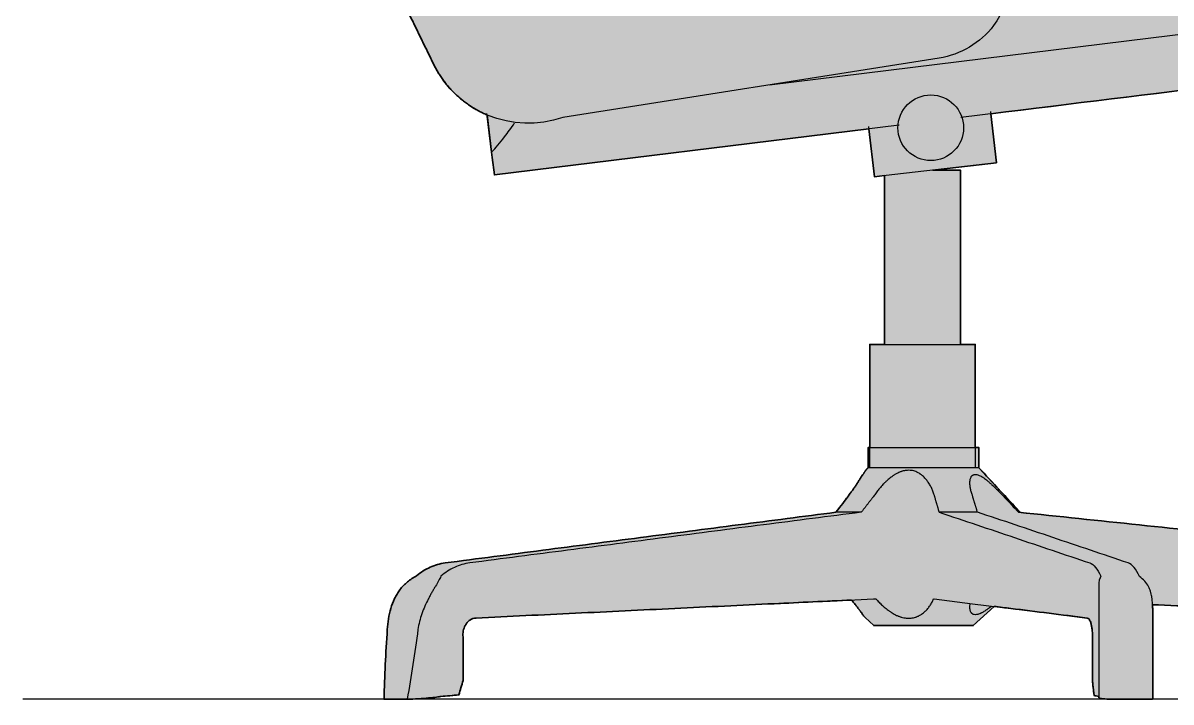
# Model space of a CAD drawing. Header units: millimetres. Extents: x 0 to 2114, y -1 to 2143.
# Drawn here: x 1172 to 1766, y 1302 to 1653 of the extents above; entities that cross this region are included whole.
import ezdxf

# ---------------------------------------------------------------- set-up
doc = ezdxf.new("R2010")
doc.units = ezdxf.units.MM
doc.layers.add('Blocks', color=7, linetype='Continuous')
doc.layers.add('Blocks$Fill', color=7, linetype='Continuous', true_color=0xffffff)
for name, color, linetype, lineweight, true_color in [('Blocks$Inner', 7, 'Continuous', 25, 0x007f00), ('Blocks$Outline', 7, 'Continuous', 35, 0xff3f3f), ('Groud', 7, 'Continuous', 25, 0x243775)]:
    doc.layers.add(name, color=color, linetype=linetype, lineweight=lineweight, true_color=true_color)

# ---------------------------------------------------------------- blocks, each defined once
blk = doc.blocks.new('Eames Executive Office Chair Side')
at = {"layer": 'Blocks$Fill'}
h = blk.add_hatch(color=256, dxfattribs=at)
h.paths.add_polyline_path([(420.48, 96.72), (217.8, 70.44), (217.31, 70.36), (216.81, 70.27), (216.32, 70.17), (215.83, 70.07), (215.35, 69.95), (214.86, 69.82), (214.38, 69.69), (213.9, 69.55), (213.43, 69.4), (212.95, 69.24), (212.48, 69.07), (212.01, 68.89), (211.55, 68.7), (211.09, 68.51), (210.63, 68.3), (210.17, 68.09), (209.71, 67.87), (209.26, 67.64), (208.81, 67.4), (208.37, 67.15), (207.92, 66.89), (207.04, 66.35), (206.17, 65.78), (205.31, 65.16), (204.46, 64.52), (203.62, 63.84), (202.99, 63.49), (202.37, 63.14), (201.75, 62.77), (201.15, 62.38), (200.56, 61.99), (199.98, 61.57), (199.41, 61.15), (198.86, 60.7), (198.32, 60.25), (197.8, 59.77), (197.3, 59.28), (196.81, 58.79), (196.33, 58.27), (195.87, 57.75), (195.43, 57.22), (195.01, 56.68), (194.6, 56.13), (194.21, 55.57), (193.83, 55), (193.47, 54.43), (193.12, 53.84), (192.79, 53.25), (192.48, 52.65), (192.18, 52.05), (191.89, 51.44), (191.62, 50.82), (191.36, 50.2), (191.11, 49.57), (190.88, 48.94), (190.66, 48.3), (190.45, 47.65), (190.25, 47), (190.07, 46.35), (189.89, 45.69), (189.57, 44.35), (189.3, 43), (189.06, 41.64), (188.86, 40.26), (188.69, 38.87), (188.55, 37.47), (188.44, 36.05), (187.41, 18), (186.77, 0), (198.73, 0), (204.49, 0.32), (209.82, 0.71), (213.9, 1.11), (214.64, 1.2), (215.26, 1.29), (215.53, 1.34), (215.75, 1.38), (215.95, 1.42), (216.03, 1.44), (216.11, 1.46), (220.77, 1.87), (225.44, 2.27), (226.54, 6), (227.64, 9.73), (227.64, 32.25), (227.62, 32.45), (227.6, 32.64), (227.59, 32.84), (227.59, 33.03), (227.58, 33.23), (227.58, 33.42), (227.59, 33.61), (227.59, 33.8), (227.6, 34), (227.62, 34.19), (227.63, 34.38), (227.65, 34.57), (227.68, 34.76), (227.7, 34.95), (227.73, 35.14), (227.77, 35.32), (227.8, 35.51), (227.85, 35.7), (227.89, 35.88), (227.94, 36.07), (227.99, 36.25), (228.04, 36.43), (228.1, 36.61), (228.16, 36.79), (228.22, 36.97), (228.29, 37.14), (228.36, 37.31), (228.43, 37.48), (228.51, 37.65), (228.59, 37.82), (228.67, 37.99), (228.75, 38.15), (228.87, 38.36), (228.99, 38.57), (229.12, 38.77), (229.25, 38.97), (229.39, 39.17), (229.53, 39.35), (229.68, 39.54), (229.83, 39.72), (229.99, 39.89), (230.14, 40.06), (230.31, 40.22), (230.47, 40.37), (230.64, 40.52), (230.82, 40.66), (230.99, 40.8), (231.17, 40.93), (231.36, 41.05), (231.54, 41.17), (231.73, 41.27), (231.92, 41.38), (232.11, 41.47), (232.31, 41.56), (232.5, 41.64), (232.6, 41.68), (232.7, 41.71), (232.8, 41.75), (232.9, 41.78), (233, 41.81), (233.1, 41.84), (233.21, 41.86), (233.31, 41.89), (233.41, 41.91), (233.51, 41.93), (233.62, 41.95), (233.72, 41.97), (233.82, 41.99), (233.93, 42), (234.03, 42.01), (234.14, 42.02), (234.24, 42.03), (428.57, 51.34), (431.3, 47.95), (433.41, 45.13), (434.63, 43.44), (435.5, 42.32), (435.56, 42.24), (440.03, 38.1), (440.35, 38.1), (491.52, 38.1), (502.28, 48.06), (550.5, 42.04), (550.53, 42.03), (550.56, 42.03), (550.59, 42.02), (550.62, 42.01), (550.65, 42), (550.68, 41.99), (550.71, 41.98), (550.74, 41.97), (550.77, 41.96), (550.8, 41.94), (550.83, 41.93), (550.86, 41.91), (550.89, 41.9), (550.92, 41.88), (550.95, 41.86), (550.98, 41.84), (551.01, 41.82), (551.04, 41.8), (551.07, 41.77), (551.1, 41.75), (551.12, 41.72), (551.15, 41.7), (551.18, 41.67), (551.21, 41.64), (551.24, 41.61), (551.27, 41.58), (551.3, 41.55), (551.32, 41.52), (551.38, 41.45), (551.44, 41.38), (551.49, 41.3), (551.55, 41.22), (551.6, 41.14), (551.65, 41.05), (551.71, 40.96), (551.76, 40.86), (551.81, 40.76), (551.86, 40.66), (551.91, 40.56), (551.96, 40.45), (552.06, 40.22), (552.15, 39.97), (552.24, 39.72), (552.36, 39.35), (552.46, 38.97), (552.56, 38.57), (552.66, 38.15), (552.74, 37.71), (552.82, 37.26), (552.89, 36.79), (552.95, 36.31), (553, 35.82), (553.04, 35.33), (553.07, 34.83), (553.09, 34.32), (553.1, 33.81), (553.11, 33.29), (553.1, 32.77), (553.09, 32.25), (553.09, 9.73), (553.51, 6), (553.97, 1.98), (555.11, 1.73), (556.38, 1.44), (556.38, 0.84), (556.38, 0.83), (556.38, 0.83), (556.38, 0.83), (556.38, 0.83), (556.38, 0.83), (556.38, 0.83), (556.38, 0.83), (556.38, 0.82), (556.38, 0.82), (556.38, 0.82), (556.38, 0.82), (556.38, 0.82), (556.38, 0.82), (556.38, 0.81), (556.38, 0.81), (556.38, 0.81), (556.38, 0.81), (556.38, 0.81), (556.39, 0.81), (556.39, 0.8), (556.39, 0.8), (556.39, 0.8), (556.39, 0.8), (556.39, 0.8), (556.39, 0.8), (556.39, 0.79), (556.39, 0.79), (556.4, 0.79), (556.4, 0.78), (556.4, 0.78), (556.4, 0.78), (556.41, 0.78), (556.41, 0.77), (556.41, 0.77), (556.42, 0.77), (556.42, 0.76), (556.43, 0.76), (556.43, 0.76), (556.43, 0.75), (556.44, 0.75), (556.45, 0.74), (556.46, 0.73), (556.47, 0.73), (556.48, 0.72), (556.5, 0.71), (556.51, 0.71), (556.52, 0.7), (556.54, 0.69), (556.57, 0.68), (556.6, 0.67), (556.63, 0.65), (556.67, 0.64), (556.71, 0.63), (556.8, 0.6), (556.9, 0.57), (557.01, 0.55), (557.25, 0.49), (557.53, 0.44), (557.85, 0.39), (558.61, 0.29), (559.5, 0.19), (561.64, 0), (566.76, 0), (583.89, 0), (583.98, 0.02), (584.02, 0.03), (584.06, 0.04), (584.1, 0.06), (584.13, 0.07), (584.17, 0.08), (584.19, 0.09), (584.21, 0.1), (584.22, 0.1), (584.23, 0.11), (584.24, 0.11), (584.25, 0.12), (584.27, 0.13), (584.27, 0.13), (584.28, 0.14), (584.29, 0.14), (584.29, 0.14), (584.3, 0.15), (584.3, 0.15), (584.3, 0.15), (584.31, 0.15), (584.31, 0.16), (584.31, 0.16), (584.32, 0.16), (584.32, 0.17), (584.32, 0.17), (584.32, 0.17), (584.33, 0.18), (584.33, 0.18), (584.33, 0.18), (584.33, 0.18), (584.33, 0.18), (584.33, 0.18), (584.33, 0.18), (584.33, 0.19), (584.34, 0.19), (584.34, 0.19), (584.34, 0.19), (584.34, 0.2), (584.34, 0.2), (584.34, 0.2), (584.34, 0.2), (584.34, 0.2), (584.34, 0.21), (584.34, 0.21), (584.34, 0.21), (584.34, 0.21), (584.34, 0.21), (584.34, 0.21), (584.34, 0.21), (584.34, 0.21), (584.34, 0.21), (584.34, 0.22), (584.34, 0.22), (584.34, 0.22), (584.34, 0.22), (584.34, 0.49), (584.34, 44.71), (584.3, 47), (584.24, 48.9), (760.86, 42.04), (761.05, 42.03), (761.25, 42.01), (761.44, 41.99), (761.63, 41.97), (761.83, 41.94), (762.02, 41.91), (762.21, 41.88), (762.4, 41.84), (762.58, 41.8), (762.77, 41.75), (762.95, 41.7), (763.14, 41.64), (763.32, 41.58), (763.5, 41.52), (763.68, 41.45), (763.86, 41.38), (764.03, 41.3), (764.21, 41.22), (764.38, 41.14), (764.56, 41.05), (764.73, 40.96), (764.89, 40.86), (765.06, 40.76), (765.22, 40.66), (765.39, 40.56), (765.54, 40.45), (765.7, 40.33), (765.86, 40.22), (766.01, 40.1), (766.16, 39.97), (766.3, 39.85), (766.45, 39.72), (766.63, 39.54), (766.81, 39.35), (766.99, 39.17), (767.16, 38.97), (767.32, 38.77), (767.48, 38.57), (767.63, 38.36), (767.78, 38.15), (767.92, 37.93), (768.05, 37.71), (768.18, 37.48), (768.29, 37.26), (768.41, 37.02), (768.51, 36.79), (768.61, 36.55), (768.7, 36.31), (768.79, 36.07), (768.86, 35.82), (768.93, 35.58), (769, 35.33), (769.05, 35.08), (769.1, 34.83), (769.14, 34.57), (769.17, 34.32), (769.2, 34.06), (769.21, 33.81), (769.22, 33.55), (769.22, 33.29), (769.22, 33.03), (769.21, 32.77), (769.19, 32.51), (769.16, 32.25), (769, 32.25), (769, 9.73), (771.71, 2.27), (771.87, 2.27), (782.59, 1.52), (793.31, 0.77), (795.77, 0.6), (804.25, 0), (799.87, 36.05), (799.76, 36.85), (799.64, 37.65), (799.51, 38.44), (799.35, 39.22), (799.19, 40.01), (799, 40.78), (798.8, 41.56), (798.59, 42.33), (798.36, 43.09), (798.11, 43.85), (797.85, 44.61), (797.58, 45.36), (797.29, 46.11), (796.99, 46.84), (796.67, 47.57), (796.34, 48.28), (795.99, 48.99), (795.64, 49.68), (795.27, 50.36), (794.89, 51.03), (794.11, 52.35), (793.31, 53.63), (792.68, 54.51), (792.04, 55.36), (791.37, 56.2), (790.69, 57.02), (789.99, 57.81), (789.27, 58.59), (788.52, 59.34), (787.76, 60.08), (786.97, 60.79), (786.17, 61.49), (785.34, 62.16), (784.5, 62.81), (783.64, 63.44), (782.76, 64.05), (781.87, 64.63), (780.96, 65.19), (780.03, 65.72), (779.09, 66.23), (778.14, 66.71), (777.18, 67.17), (776.2, 67.6), (775.22, 68), (774.22, 68.37), (773.22, 68.72), (772.21, 69.04), (771.19, 69.33), (770.17, 69.6), (769.14, 69.84), (768.1, 70.05), (767.05, 70.23), (765.99, 70.38), (514.95, 96.72), (515.29, 96.72), (515.74, 96.72), (494.43, 119.75), (494.43, 130.18), (492.51, 130.18), (492.51, 183.51), (484.89, 183.51), (484.89, 273.69), (470.61, 273.69), (503.49, 277.47), (500.58, 302.79), (750.08, 333.49), (750.08, 333.49), (750.08, 333.49), (750.08, 333.49), (750.08, 333.49), (750.08, 333.49), (750.08, 333.49), (750.08, 333.49), (750.08, 333.49), (750.08, 333.49), (750.08, 333.49), (750.08, 333.49), (750.08, 333.49), (750.08, 333.49), (750.08, 333.49), (750.08, 333.49), (750.08, 333.49), (750.08, 333.49), (750.08, 333.49), (750.08, 333.49), (750.08, 333.49), (750.08, 333.49), (750.08, 333.49), (750.08, 333.49), (750.08, 333.49), (750.08, 333.49), (750.08, 333.49), (750.08, 333.49), (750.08, 333.49), (750.08, 333.49), (750.08, 333.49), (750.08, 333.49), (750.08, 334.46), (749.73, 337.33), (739.83, 418.22), (738.35, 420.24), (736.8, 422.25), (735.16, 424.25), (733.46, 426.22), (731.67, 428.18), (729.81, 430.11), (727.87, 432.01), (725.84, 433.88), (723.69, 435.76), (722.39, 436.83), (720.94, 437.99), (719.33, 439.23), (717.55, 440.53), (715.62, 441.87), (713.55, 443.24), (711.89, 444.27), (710.16, 445.31), (708.35, 446.34), (706.47, 447.36), (704.5, 448.36), (702.46, 449.34), (700.33, 450.3), (698.13, 451.23), (695.86, 452.13), (693.5, 452.98), (691.08, 453.79), (688.58, 454.55), (686.01, 455.25), (683.36, 455.9), (680.65, 456.48), (677.87, 456.99), (672.09, 457.07), (666.13, 457.13), (609.84, 456.6), (554.91, 454.18), (499.02, 449.74), (497.44, 449.59), (490.21, 508.48), (489.93, 509.08), (489.63, 509.68), (489.31, 510.27), (488.99, 510.87), (488.65, 511.46), (488.3, 512.05), (487.94, 512.63), (487.56, 513.21), (487.17, 513.79), (486.77, 514.36), (486.36, 514.93), (485.93, 515.49), (485.49, 516.04), (485.04, 516.59), (484.58, 517.13), (484.1, 517.66), (483.62, 518.19), (483.12, 518.7), (482.61, 519.21), (482.09, 519.71), (481.55, 520.2), (481.01, 520.69), (480.46, 521.16), (479.89, 521.62), (479.32, 522.07), (478.73, 522.51), (478.14, 522.94), (477.54, 523.36), (476.93, 523.76), (476.31, 524.16), (475.68, 524.54), (475.04, 524.91), (474.4, 525.26), (473.75, 525.61), (473.1, 525.94), (472.43, 526.26), (471.77, 526.56), (471.09, 526.85), (470.41, 527.12), (469.73, 527.39), (469.05, 527.64), (468.35, 527.87), (467.66, 528.09), (466.96, 528.3), (466.27, 528.49), (465.57, 528.66), (464.86, 528.83), (464.16, 528.98), (463.46, 529.11), (462.75, 529.23), (462.05, 529.34), (461.35, 529.43), (460.64, 529.51), (459.94, 529.58), (459.24, 529.63), (458.55, 529.66), (457.85, 529.69), (457.16, 529.7), (456.47, 529.7), (455.79, 529.69), (455.11, 529.66), (454.43, 529.62), (453.76, 529.57), (453.09, 529.5), (519.27, 537.63), (520.3, 537.76), (517.06, 577.03), (515.95, 576.89), (515.53, 576.84), (502.46, 581.38), (501.56, 581.27), (230.54, 547.99), (229.48, 547.86), (222.15, 540.82), (222.02, 540.8), (224.84, 518.31), (213.5, 540.68), (201.21, 563.25), (196.3, 571.83), (194.99, 574.03), (192.17, 578.39), (175.72, 602.76), (174.86, 603.46), (174, 604.12), (173.12, 604.74), (172.23, 605.33), (171.67, 605.67), (171.11, 605.99), (170.53, 606.3), (169.94, 606.58), (169.35, 606.85), (168.74, 607.1), (168.13, 607.33), (167.51, 607.53), (166.89, 607.72), (166.27, 607.89), (165.64, 608.03), (165.01, 608.16), (164.37, 608.27), (163.72, 608.35), (163.06, 608.42), (162.4, 608.46), (161.72, 608.48), (161.03, 608.48), (160.35, 608.46), (159.65, 608.41), (158.95, 608.34), (158.6, 608.29), (158.25, 608.24), (157.9, 608.18), (157.55, 608.12), (157.2, 608.05), (156.85, 607.97), (151.3, 606.69), (146.55, 605.59), (143.57, 604.91), (136.06, 603.2), (133.55, 602.64), (132.88, 604.51), (159.52, 610.41), (159.78, 610.47), (160.02, 610.53), (160.25, 610.59), (160.47, 610.66), (160.87, 610.78), (161.22, 610.9), (161.51, 611.02), (161.76, 611.12), (162.12, 611.28), (162.49, 611.45), (162.7, 611.55), (162.93, 611.67), (163.18, 611.81), (163.44, 611.96), (163.72, 612.14), (164.02, 612.33), (164.33, 612.54), (164.66, 612.79), (165.01, 613.06), (165.36, 613.35), (165.54, 613.51), (165.72, 613.67), (165.89, 613.84), (166.06, 614.01), (166.24, 614.18), (166.4, 614.36), (166.57, 614.54), (166.73, 614.73), (166.89, 614.92), (167.04, 615.11), (167.2, 615.3), (167.35, 615.5), (167.49, 615.71), (167.64, 615.92), (167.78, 616.13), (167.92, 616.35), (168.06, 616.57), (168.19, 616.8), (168.32, 617.03), (168.45, 617.27), (168.57, 617.51), (168.69, 617.76), (168.8, 618.01), (168.91, 618.26), (169.02, 618.52), (169.12, 618.79), (169.21, 619.06), (169.3, 619.33), (169.39, 619.61), (169.47, 619.89), (169.54, 620.18), (169.61, 620.47), (169.68, 620.76), (169.73, 621.06), (169.78, 621.36), (169.83, 621.67), (169.86, 621.98), (169.89, 622.29), (169.91, 622.6), (169.93, 622.92), (170.26, 627.59), (171.1, 639.29), (171.16, 640.22), (171.18, 641.16), (171.19, 642.09), (171.16, 643.02), (171.11, 643.95), (171.04, 644.88), (170.94, 645.81), (170.81, 646.73), (163.42, 692.32), (160.51, 707.28), (159.26, 712.79), (158.69, 715.06), (158.14, 717), (156.69, 723.81), (149.18, 756.48), (140.24, 790.96), (133.31, 815.22), (133.18, 815.97), (133.03, 816.71), (132.87, 817.46), (132.69, 818.2), (132.49, 818.93), (132.27, 819.66), (132.04, 820.39), (131.78, 821.11), (131.52, 821.83), (131.23, 822.54), (130.93, 823.24), (130.61, 823.93), (130.28, 824.62), (129.93, 825.29), (129.57, 825.96), (129.19, 826.62), (128.64, 827.52), (128.07, 828.38), (127.48, 829.22), (126.87, 830.03), (126.25, 830.81), (125.62, 831.55), (124.97, 832.27), (124.31, 832.96), (123.84, 833.42), (123.36, 833.87), (122.86, 834.31), (122.35, 834.72), (121.83, 835.12), (121.29, 835.5), (120.74, 835.87), (120.19, 836.21), (119.62, 836.54), (119.05, 836.84), (118.48, 837.13), (117.89, 837.4), (117.29, 837.65), (116.68, 837.88), (116.05, 838.1), (115.41, 838.3), (114.74, 838.48), (114.06, 838.64), (113.36, 838.78), (113.01, 838.84), (112.66, 838.89), (112.3, 838.94), (111.94, 838.98), (111.58, 839.02), (111.21, 839.05), (110.84, 839.07), (110.47, 839.09), (110.1, 839.1), (109.72, 839.11), (103.55, 839.11), (98.9, 839.11), (96.7, 839.44), (94.51, 839.71), (92.46, 839.89), (90.66, 840), (89.44, 840.05), (87.83, 840.08), (86.44, 840.08), (56.08, 834.79), (51.48, 833.76), (37.89, 830.72), (37.89, 830.72), (37.89, 830.72), (37.89, 830.72), (37.89, 830.72), (37.89, 830.72), (37.89, 830.72), (37.89, 830.72), (37.89, 830.72), (28.38, 828.59), (80.66, 592.95), (86.3, 594.2), (98.21, 596.84), (100.18, 587.83), (80.98, 578.16), (80.89, 578.12), (80.89, 578.12), (185.63, 358.61), (195.29, 363.47), (212.4, 328.4), (212.9, 327.41), (213.42, 326.41), (213.97, 325.42), (214.54, 324.43), (215.14, 323.45), (215.76, 322.47), (216.41, 321.5), (217.09, 320.54), (217.78, 319.59), (218.51, 318.65), (219.25, 317.72), (220.03, 316.8), (220.82, 315.89), (221.64, 315), (222.49, 314.12), (223.36, 313.26), (224.25, 312.41), (225.16, 311.58), (226.1, 310.77), (227.06, 309.97), (228.03, 309.2), (229.03, 308.44), (230.05, 307.71), (231.09, 307), (232.15, 306.31), (233.23, 305.64), (234.32, 305), (235.43, 304.39), (236.55, 303.8), (237.69, 303.23), (238.84, 302.69), (240.01, 302.18), (243.82, 271.19), (437.55, 295.03), (440.41, 270.21), (445.6, 270.81), (445.6, 183.51), (437.98, 183.51), (437.98, 130.18), (437.12, 130.18), (437.12, 119.75), (435.56, 118.06), (435.54, 118), (435.51, 117.94), (435.48, 117.88), (435.45, 117.81), (435.38, 117.68), (435.29, 117.53), (435.2, 117.37), (435.1, 117.21), (434.87, 116.85), (433.27, 114.51), (430.69, 110.47), (429.18, 108.32)], flags=0)
h.paths.add_polyline_path([(321.9, 422.37), (308.44, 419.44), (287.3, 414.59), (287.27, 414.59), (287.25, 414.58), (287.24, 414.58), (287.24, 414.58), (287.24, 414.57), (287.24, 414.57), (274.44, 411.5), (273.24, 411.18), (272.07, 410.83), (270.93, 410.46), (269.81, 410.06), (268.73, 409.64), (267.67, 409.19), (266.64, 408.71), (266.13, 408.46), (265.63, 408.21), (264.56, 407.64), (264.65, 409.02), (264.7, 410.51), (264.72, 412.1), (264.69, 413.8), (264.61, 415.64), (264.46, 417.58), (264.24, 419.59), (263.95, 421.65), (263.78, 422.69), (263.58, 423.75), (263.36, 424.8), (263.12, 425.87), (262.86, 426.94), (262.57, 428.03), (262.26, 429.12), (261.93, 430.22), (261.54, 431.41), (261.12, 432.6), (252.97, 454.27), (244.24, 475.71), (455.23, 501.62), (455.47, 501.65), (455.71, 501.67), (455.96, 501.68), (456.2, 501.69), (456.45, 501.7), (456.7, 501.69), (456.95, 501.68), (457.2, 501.67), (457.45, 501.65), (457.7, 501.62), (457.95, 501.59), (458.2, 501.55), (458.44, 501.5), (458.69, 501.45), (458.94, 501.39), (459.18, 501.33), (459.42, 501.26), (459.66, 501.18), (459.9, 501.1), (460.14, 501.01), (460.37, 500.91), (460.6, 500.82), (460.83, 500.71), (461.06, 500.6), (461.28, 500.48), (461.5, 500.36), (461.71, 500.24), (461.92, 500.11), (462.13, 499.97), (462.33, 499.83), (462.53, 499.69), (462.72, 499.54), (462.91, 499.39), (463.1, 499.23), (463.28, 499.07), (463.46, 498.9), (463.64, 498.73), (463.81, 498.55), (463.98, 498.37), (464.15, 498.18), (464.31, 497.99), (464.47, 497.8), (464.62, 497.6), (464.77, 497.39), (464.91, 497.18), (465.05, 496.97), (465.18, 496.76), (465.31, 496.54), (465.43, 496.32), (465.55, 496.09), (465.66, 495.87), (465.76, 495.64), (465.86, 495.41), (465.95, 495.17), (466.04, 494.94), (466.12, 494.7), (466.2, 494.46), (466.26, 494.22), (466.33, 493.98), (466.38, 493.74), (466.43, 493.5), (466.48, 493.26), (466.52, 493.02), (466.55, 492.77), (472.18, 446.91), (465.89, 446.12), (339.59, 426.03)], flags=0)
at = {"layer": 'Blocks$Inner'}
for p, q in [((386.04, 317.73), (701.76, 356.58)), ((750.08, 333.49), (485.07, 300.88)), ((473.83, 331.58), (279.27, 300.88)), ((445.6, 183.51), (445.6, 270.81)), ((494.43, 119.75), (437.12, 119.75)), ((433.59, 96.72), (420.48, 96.72)), ((493.68, 96.72), (473.93, 96.72)), ((556.38, 59.48), (556.38, 0.84)), ((584.34, 46.19), (584.34, 0.49)), ((584.34, 25.78), (584.34, 0.22)), ((186.77, 0), (198.73, 0))]:
    blk.add_line(p, q, dxfattribs=at)
for points in [[(212.4, 328.4), (120.54, 516.75), (107.95, 552.39), (97.41, 600.46), (69.97, 724.77)], [(453.15, 296.95), (243.82, 271.19), (242.71, 280.2), (242.38, 282.88), (239.92, 302.93)], [(500.44, 304), (503.49, 277.47), (440.41, 270.21), (437.42, 296.19)], [(470.61, 273.69), (484.89, 273.69), (484.89, 183.51)], [(437.98, 119.75), (437.98, 183.51), (492.51, 183.51), (492.51, 119.75)], [(435.56, 118.06), (437.12, 119.75), (437.12, 130.18), (438.1, 130.18)], [(437.12, 130.18), (494.43, 130.18), (494.43, 119.75), (515.74, 96.72), (514.95, 96.72)], [(515.29, 96.72), (515.74, 96.72), (765.05, 70.51)], [(502.28, 48.06), (491.52, 38.1), (440.03, 38.1)], [(471.32, 51.9), (491.11, 49.45), (510.91, 46.98), (530.7, 44.51), (550.5, 42.04)], [(760.86, 42.04), (697.56, 44.5), (634.27, 46.96), (584.15, 48.91)], [(440.35, 38.1), (440.03, 38.1), (435.56, 42.24)], [(216.11, 1.46), (220.77, 1.87), (225.44, 2.27), (226.54, 6), (227.64, 9.73), (227.64, 32.25)], [(553.09, 32.25), (553.09, 9.73), (553.51, 6), (553.97, 1.98), (555.11, 1.73), (556.43, 1.43)], [(561.64, 0), (566.76, 0), (581.42, 0), (583.89, 0)]]:
    blk.add_lwpolyline(points, dxfattribs=at)
at = {"layer": 'Blocks$Inner', "extrusion": (0, 0, -1)}
for centre, radius, start, end in [((-480.37, 364.98), 27.3, 169.78796, 217.41661), ((-466.93, 375.25), 44.22, 217.41661, 261.03404), ((-261.32, 352.26), 54.43, 250.74261, 334), ((-469.54, 295.54), 16.97, 360, 180), ((-469.54, 295.54), 16.97, 180, 360), ((2139.28, -2397.8), 3642.46, 136.6101, 136.77675)]:
    blk.add_arc(centre, radius, start, end, dxfattribs=at)
at = {"layer": 'Blocks$Inner'}
for points, knots in [([(242.38, 282.88), (244.47, 285.03), (248.26, 289.54), (252.51, 295.45), (254.31, 298.09)], [0, 0, 0, 0, 0.5, 0.8438718, 0.8438718, 0.8438718, 0.8438718]), ([(435.56, 118.06), (435.44, 117.75), (435.08, 117.15), (434.43, 116.19), (433.99, 115.56), (433.65, 115.07), (433.27, 114.52), (432.76, 113.72), (432.07, 112.61), (431.32, 111.42), (430.7, 110.47), (430.21, 109.76), (429.7, 109.05), (429.01, 108.09), (427.76, 106.36), (426.63, 104.82), (425.87, 103.77)], [1, 1, 1, 1, 1.166667, 1.25, 1.291667, 1.333333, 1.375, 1.416667, 1.5, 1.583333, 1.625, 1.666667, 1.708333, 1.75, 1.833333, 2, 2, 2, 2]), ([(471.32, 105.65), (471.13, 106.3), (470.7, 107.6), (470, 109.17), (469.35, 110.41), (468.82, 111.34), (468.33, 112.09), (467.91, 112.68), (467.58, 113.11), (467.24, 113.53), (466.77, 114.1), (466.14, 114.79), (465.46, 115.45), (464.88, 115.93), (464.5, 116.21), (464.19, 116.42), (463.86, 116.63), (463.28, 117), (462.4, 117.49), (461.28, 117.97), (460.31, 118.23), (459.49, 118.35), (458.65, 118.42), (457.56, 118.41), (456.45, 118.3), (455.58, 118.14), (454.95, 117.99), (454.32, 117.81), (453.5, 117.5), (452.48, 117.03), (451.5, 116.47), (450.73, 116.01), (450.17, 115.66), (449.63, 115.3), (448.92, 114.78), (448.06, 114.1), (447.24, 113.38), (446.61, 112.8), (446.13, 112.36), (445.67, 111.92), (445.07, 111.32), (444.35, 110.55), (443.52, 109.61), (442.45, 108.36), (441.19, 106.77), (440.29, 105.47), (439.86, 104.81)], [26.219318, 26.219318, 26.219318, 26.219318, 26.274874, 26.330429, 26.358207, 26.385985, 26.413763, 26.427651, 26.44154, 26.455429, 26.469318, 26.497096, 26.524874, 26.538763, 26.552651, 26.559596, 26.56654, 26.580429, 26.608207, 26.635985, 26.663763, 26.677651, 26.69154, 26.719318, 26.747096, 26.760985, 26.774874, 26.788763, 26.802651, 26.830429, 26.858207, 26.872096, 26.885985, 26.899874, 26.913763, 26.94154, 26.969318, 26.983207, 26.997096, 27.010985, 27.024874, 27.052651, 27.080429, 27.108207, 27.163763, 27.219318, 27.219318, 27.219318, 27.219318]), ([(491.04, 105.49), (490.81, 106.15), (490.51, 107.11), (490.2, 108.35), (490.01, 109.26), (489.88, 110.17), (489.79, 111.06), (489.77, 111.78), (489.78, 112.33), (489.8, 112.72), (489.85, 113.1), (489.92, 113.62), (490.07, 114.24), (490.28, 114.79), (490.49, 115.18), (490.67, 115.42), (490.88, 115.63), (491.19, 115.89), (491.64, 116.15), (492.29, 116.33), (493, 116.35), (493.78, 116.16), (494.63, 115.81), (495.39, 115.42), (495.92, 115.11), (496.23, 114.93), (496.54, 114.74), (496.93, 114.49), (497.55, 114.05), (498.33, 113.44), (499.11, 112.77), (499.75, 112.22), (500.22, 111.81), (500.7, 111.39), (501.33, 110.82), (502.11, 110.08), (503.04, 109.16), (504.29, 107.93), (505.86, 106.37), (507.08, 105.08), (507.69, 104.42)], [6.475341, 6.475341, 6.475341, 6.475341, 6.537841, 6.569091, 6.600341, 6.631591, 6.662841, 6.694091, 6.709716, 6.725341, 6.740966, 6.756591, 6.787841, 6.819091, 6.834716, 6.850341, 6.865966, 6.881591, 6.912841, 6.944091, 6.975341, 7.006591, 7.037841, 7.069091, 7.084716, 7.092528, 7.100341, 7.115966, 7.131591, 7.162841, 7.194091, 7.209716, 7.225341, 7.240966, 7.256591, 7.287841, 7.319091, 7.350341, 7.412841, 7.475341, 7.475341, 7.475341, 7.475341]), ([(203.62, 63.84), (201.93, 62.94), (199.51, 61.39), (196.76, 58.82), (194.96, 56.7), (193.43, 54.45), (191.71, 51.27), (190.13, 47.06), (188.96, 41.67), (188.57, 37.95), (188.44, 36.05)], [4.002947, 4.002947, 4.002947, 4.002947, 4.169613, 4.252947, 4.33628, 4.419613, 4.502947, 4.669613, 4.83628, 5.002947, 5.002947, 5.002947, 5.002947]), ([(216.11, 63.6), (215.62, 62.17), (214.31, 60.06), (212.46, 56.99), (211.51, 55.34), (210.55, 53.6), (209.3, 51.25), (207.79, 48.15), (205.73, 42.95), (204.72, 38.88), (204.3, 36.05)], [29.224858, 29.224858, 29.224858, 29.224858, 29.474858, 29.537358, 29.599858, 29.662358, 29.724858, 29.849858, 29.974858, 30.224858, 30.224858, 30.224858, 30.224858]), ([(584.33, 42.89), (584.36, 48.04), (584.16, 51.11), (583.79, 53.45), (583.4, 55.18), (582.86, 56.83), (581.47, 59.9), (579.53, 62.03), (577.41, 63.49)], [3.467132, 3.467132, 3.467132, 3.467132, 3.967132, 4.029632, 4.092132, 4.154632, 4.217132, 4.467132, 4.467132, 4.467132, 4.467132]), ([(435.56, 42.24), (435.49, 42.34), (435.31, 42.57), (434.95, 43.02), (434.64, 43.43), (434.27, 43.92), (433.86, 44.5), (433.49, 45.02), (433.18, 45.46), (432.93, 45.78), (432.68, 46.12), (432.33, 46.58), (431.88, 47.19), (431.31, 47.94), (430.51, 48.97), (429.6, 50.08), (428.87, 50.97), (428.57, 51.34)], [6.4069852, 6.4069852, 6.4069852, 6.4069852, 6.5319852, 6.5944852, 6.6569852, 6.7194852, 6.7819852, 6.8444852, 6.8757352, 6.9069852, 6.9382352, 6.9694852, 7.0319852, 7.0944852, 7.1569852, 7.2819852, 7.3602563, 7.3602563, 7.3602563, 7.3602563]), ([(441.2, 51.94), (441.7, 51.35), (442.76, 50.18), (444.21, 48.79), (445.45, 47.69), (446.41, 46.88), (447.24, 46.23), (447.93, 45.73), (448.46, 45.37), (449, 45.03), (449.73, 44.56), (450.67, 44), (451.64, 43.49), (452.44, 43.14), (453.05, 42.91), (453.66, 42.7), (454.5, 42.44), (456.01, 42.06), (458.14, 41.79), (460.19, 42.07), (461.56, 42.45), (462.3, 42.71), (462.84, 42.92), (463.36, 43.15), (464.02, 43.51), (464.81, 44.01), (465.55, 44.57), (466.1, 45.04), (466.51, 45.39), (466.89, 45.74), (467.39, 46.24), (467.96, 46.89), (468.59, 47.7), (469.37, 48.79), (470.21, 50.18), (470.74, 51.35), (470.98, 51.94)], [48.489707, 48.489707, 48.489707, 48.489707, 48.552207, 48.614707, 48.645957, 48.677207, 48.708457, 48.724082, 48.739707, 48.755332, 48.770957, 48.802207, 48.833457, 48.849082, 48.864707, 48.880332, 48.895957, 48.927207, 48.989707, 49.052207, 49.083457, 49.099082, 49.114707, 49.130332, 49.145957, 49.177207, 49.208457, 49.224082, 49.239707, 49.255332, 49.270957, 49.302207, 49.333457, 49.364707, 49.427207, 49.489707, 49.489707, 49.489707, 49.489707]), ([(501.02, 48.21), (500.81, 48.04), (500.31, 47.65), (499.67, 47.16), (499.11, 46.76), (498.69, 46.47), (498.27, 46.18), (497.71, 45.81), (497.02, 45.36), (496.35, 44.96), (495.82, 44.68), (495.43, 44.5), (495.04, 44.33), (494.53, 44.13), (493.66, 43.84), (492.55, 43.63), (491.64, 43.83), (491.12, 44.13), (490.86, 44.33), (490.68, 44.49), (490.52, 44.68), (490.33, 44.96), (490.13, 45.36), (489.99, 45.8), (489.9, 46.18), (489.85, 46.46), (489.81, 46.75), (489.78, 47.16), (489.77, 47.69), (489.81, 48.54), (489.91, 49.18), (489.99, 49.59)], [0.1636594, 0.1636594, 0.1636594, 0.1636594, 0.1875, 0.21875, 0.234375, 0.25, 0.265625, 0.28125, 0.3125, 0.34375, 0.359375, 0.375, 0.390625, 0.40625, 0.4375, 0.5, 0.5625, 0.59375, 0.609375, 0.625, 0.640625, 0.65625, 0.6875, 0.71875, 0.734375, 0.75, 0.765625, 0.78125, 0.8125, 0.84375, 0.8990962, 0.8990962, 0.8990962, 0.8990962]), ([(227.64, 32.25), (227.53, 33.29), (227.62, 35.36), (228.52, 37.93), (229.78, 39.78), (231.6, 41.41), (233.22, 41.98), (234.35, 42.04)], [45.4897066, 45.4897066, 45.4897066, 45.4897066, 45.7039923, 45.918278, 46.0611351, 46.2039923, 46.4897066, 46.4897066, 46.4897066, 46.4897066]), ([(550.5, 42.04), (550.83, 41.99), (551.45, 41.55), (552.19, 40.04), (552.68, 38.19), (553.07, 35.72), (553.14, 33.64), (553.09, 32.25)], [54.489707, 54.489707, 54.489707, 54.489707, 54.703992, 54.918278, 55.061135, 55.203992, 55.489707, 55.489707, 55.489707, 55.489707]), ([(556.38, 0.84), (556.38, 0.83), (556.41, 0.68), (557.46, 0.38), (560.06, 0.12), (561.64, 0)], [0, 0, 0, 0, 0.0215976, 0.3549309, 0.6882643, 0.6882643, 0.6882643, 0.6882643])]:
    blk.add_open_spline(points, degree=3, knots=knots, dxfattribs=at)
for points in [[(435.65, 117.94), (435.65, 118.01), (435.62, 118.06), (435.56, 118.06)], [(420.48, 96.72), (403.64, 94.55), (369.96, 90.21), (319.39, 83.64), (268.85, 77.08), (235.15, 72.7), (218.3, 70.51)], [(433.59, 96.72), (416.73, 94.56), (383, 90.24), (332.32, 83.66), (281.7, 77.09), (247.94, 72.71), (231.07, 70.51)], [(473.93, 96.72), (480.41, 94.54), (493.38, 90.19), (512.85, 83.63), (532.31, 77.07), (545.28, 72.7), (551.77, 70.51)], [(571.61, 70.51), (565.11, 72.71), (552.13, 77.1), (532.65, 83.67), (513.14, 90.26), (500.16, 94.57), (493.68, 96.72)], [(514.95, 96.72), (535.77, 94.55), (577.41, 90.2), (639.94, 83.64), (702.42, 77.08), (744.09, 72.7), (764.92, 70.51)], [(218.3, 70.51), (215.63, 70.15), (210.51, 68.68), (205.84, 65.7), (203.62, 63.84)], [(231.07, 70.51), (228.33, 70.14), (223.11, 68.62), (218.36, 65.54), (216.11, 63.6)], [(551.77, 70.51), (552.82, 70.14), (554.83, 68.63), (556.65, 65.55), (557.52, 63.61)], [(577.41, 63.49), (576.53, 65.46), (574.69, 68.6), (572.67, 70.14), (571.61, 70.51)], [(557.52, 63.61), (556.86, 62.69), (556.36, 61.11), (556.37, 58.52)], [(234.35, 42.04), (251.48, 42.86), (285.73, 44.51), (337.1, 46.98), (388.54, 49.45), (422.76, 51.07), (439.86, 51.87)], [(439.86, 51.87), (440.07, 51.89), (440.51, 51.91), (440.97, 51.93), (441.2, 51.94)], [(470.98, 51.94), (471.04, 51.94), (471.16, 51.92), (471.27, 51.91), (471.32, 51.9)], [(435.56, 42.24), (435.62, 42.21), (435.65, 42.22), (435.65, 42.27)], [(188.44, 36.05), (188.06, 30.02), (187.35, 17.99), (186.89, 5.99), (186.77, 0)], [(204.3, 36.05), (203.52, 30.02), (201.78, 17.99), (199.78, 5.99), (198.73, 0)], [(198.73, 0), (200.62, 0.09), (204.56, 0.3), (210.03, 0.7), (214.22, 1.12), (215.73, 1.35), (216.11, 1.46)], [(583.89, 0), (584.15, 0.06), (584.44, 0.18), (584.3, 0.32), (584.12, 0.39)]]:
    blk.add_open_spline(points, degree=3, dxfattribs=at)
for points, weights in [([(425.87, 103.77), (423.17, 100.25), (420.48, 96.72)], [0.853702260189, 0.853719778185, 0.853739357583]), ([(439.86, 104.81), (436.71, 100.78), (433.59, 96.72)], [0.853626653766, 0.853649759686, 0.853680152809]), ([(473.93, 96.72), (472.63, 101.19), (471.32, 105.65)], [0.853787070698, 0.853768887486, 0.853752119153]), ([(493.68, 96.72), (492.36, 101.12), (491.04, 105.49)], [0.853637436641, 0.853600768, 0.853580097604])]:
    blk.add_rational_spline(points, weights, degree=2, dxfattribs=at)
at = {"layer": 'Blocks$Outline'}
for points in [[(240.01, 302.18), (242.38, 282.88), (242.71, 280.2), (243.82, 271.19), (437.55, 295.03)], [(470.61, 273.69), (503.49, 277.47), (500.58, 302.79)], [(437.55, 295.03), (440.41, 270.21), (445.6, 270.81)], [(484.89, 183.51), (484.89, 273.69), (470.61, 273.69)], [(445.6, 270.81), (445.6, 183.51)], [(445.6, 183.51), (437.98, 183.51), (437.98, 130.18)], [(492.51, 130.18), (492.51, 183.51), (484.89, 183.51)], [(437.98, 130.18), (437.12, 130.18), (437.12, 119.75)], [(494.43, 119.75), (494.43, 130.18), (492.51, 130.18)], [(515.29, 96.72), (515.74, 96.72)], [(440.35, 38.1), (491.52, 38.1), (502.28, 48.06)], [(435.56, 42.24), (440.03, 38.1), (440.35, 38.1)], [(584.34, 0.49), (584.34, 44.71)], [(584.34, 0.22), (584.34, 0.49)]]:
    blk.add_lwpolyline(points, dxfattribs=at)
for points, weights, degree, knots in [([(195.29, 363.47), (203.84, 345.94), (212.4, 328.4), (221.31, 310.14), (240.01, 302.18)], [1, 1, 1, 0.875690430599, 0.873763100306], 2, [-557.320917, -557.320917, -557.320917, -518.305165, -518.305165, -479.371724, -479.371724, -479.371724]), ([(437.12, 119.75), (436.6, 119.19), (436.08, 118.63), (435.56, 118.06), (435.44, 117.75), (435.08, 117.15), (434.43, 116.19), (433.99, 115.56), (433.65, 115.07), (433.27, 114.52), (432.76, 113.72), (432.07, 112.61), (431.32, 111.42), (430.7, 110.47), (430.21, 109.76), (429.7, 109.05), (429.01, 108.09), (427.76, 106.36), (426.63, 104.82), (425.87, 103.77), (424.07, 101.42), (422.27, 99.07), (420.48, 96.72)], [1, 1, 1, 1, 1, 1, 1, 1, 1, 1, 1, 1, 1, 1, 1, 1, 1, 1, 1, 1, 1.00001368002, 1.00002816493, 1.00004345472], 3, [-8.768648, -8.768648, -8.768648, -8.768648, -6.472746, -6.472746, -6.472746, -6.306079, -6.222746, -6.181079, -6.139413, -6.097746, -6.056079, -5.972746, -5.889413, -5.847746, -5.806079, -5.764413, -5.722746, -5.639413, -5.472746, -5.472746, -5.472746, -5.469799, -5.469799, -5.469799, -5.469799])]:
    blk.add_rational_spline(points, weights, degree=degree, knots=knots, dxfattribs=at)
for points, knots in [([(500.58, 302.79), (583.75, 313.02), (666.91, 323.26), (750.08, 333.49), (750.08, 333.49), (750.08, 333.49), (750.08, 333.49)], [-255.882307, -255.882307, -255.882307, -255.882307, -4.498158, -4.498158, -4.498158, -4.496008, -4.496008, -4.496008, -4.496008]), ([(420.48, 96.72), (403.64, 94.55), (369.96, 90.21), (319.39, 83.64), (268.85, 77.08), (235.15, 72.7), (218.3, 70.51), (215.63, 70.15), (210.51, 68.68), (205.84, 65.7), (203.62, 63.84), (201.93, 62.94), (199.51, 61.39), (196.76, 58.82), (194.96, 56.7), (193.43, 54.45), (191.71, 51.27), (190.13, 47.06), (188.96, 41.67), (188.57, 37.95), (188.44, 36.05), (188.06, 30.02), (187.35, 17.99), (186.89, 5.99), (186.77, 0), (190.75, 0), (194.74, 0), (198.73, 0), (200.62, 0.09), (204.56, 0.3), (210.03, 0.7), (214.22, 1.12), (215.73, 1.35), (216.11, 1.46), (217.66, 1.6), (219.22, 1.73), (220.77, 1.87), (222.33, 2), (223.88, 2.13), (225.44, 2.27), (225.81, 3.51), (226.17, 4.76), (226.54, 6), (226.9, 7.24), (227.27, 8.49), (227.64, 9.73), (227.64, 17.24), (227.64, 24.74), (227.64, 32.25), (227.53, 33.29), (227.62, 35.36), (228.52, 37.93), (229.78, 39.78), (231.6, 41.41), (233.22, 41.98), (234.35, 42.04), (251.48, 42.86), (285.73, 44.51), (337.1, 46.98), (384.77, 49.27), (415.23, 50.71), (428.57, 51.34)], [40.336502, 40.336502, 40.336502, 40.336502, 40.586502, 40.836502, 41.086502, 41.336502, 41.336502, 41.336502, 41.836502, 42.336502, 42.336502, 42.336502, 42.503168, 42.586502, 42.669835, 42.753168, 42.836502, 43.003168, 43.169835, 43.336502, 43.336502, 43.336502, 43.836502, 44.336502, 44.336502, 44.336502, 56.299476, 56.299476, 56.299476, 56.549476, 56.799476, 57.049476, 57.299476, 57.299476, 57.299476, 58.299476, 58.299476, 58.299476, 59.299476, 59.299476, 59.299476, 60.299476, 60.299476, 60.299476, 61.299476, 61.299476, 61.299476, 83.823262, 83.823262, 83.823262, 84.037547, 84.251833, 84.39469, 84.537547, 84.823262, 84.823262, 84.823262, 85.073262, 85.323262, 85.573262, 85.768233, 85.768233, 85.768233, 85.768233]), ([(804.25, 0), (803.52, 6.01), (802.05, 18.02), (800.59, 30.04), (799.87, 36.05), (799.61, 38.2), (798.75, 42.36), (796.49, 48.4), (794.39, 51.95), (793.31, 53.63), (791.67, 56), (787.98, 60.29), (781.12, 65.46), (773.3, 69.02), (767.78, 70.21), (764.92, 70.51), (744.09, 72.7), (702.42, 77.08), (639.94, 83.64), (577.41, 90.2), (535.77, 94.55), (514.95, 96.72)], [-22.069627, -22.069627, -22.069627, -22.069627, -21.569627, -21.069627, -21.069627, -21.069627, -20.736294, -20.40296, -20.069627, -20.069627, -20.069627, -19.819627, -19.569627, -19.319627, -19.069627, -19.069627, -19.069627, -18.819627, -18.569627, -18.319627, -18.069627, -18.069627, -18.069627, -18.069627]), ([(428.57, 51.34), (428.87, 50.97), (429.6, 50.08), (430.51, 48.97), (431.31, 47.94), (431.88, 47.19), (432.33, 46.58), (432.68, 46.12), (432.93, 45.78), (433.18, 45.46), (433.49, 45.02), (433.86, 44.5), (434.27, 43.92), (434.64, 43.43), (434.95, 43.02), (435.31, 42.57), (435.49, 42.34), (435.56, 42.24)], [-72.5535424, -72.5535424, -72.5535424, -72.5535424, -72.4752714, -72.3502714, -72.2877714, -72.2252714, -72.1627714, -72.1315214, -72.1002714, -72.0690214, -72.0377714, -71.9752714, -71.9127714, -71.8502714, -71.7877714, -71.7252714, -71.6002714, -71.6002714, -71.6002714, -71.6002714]), ([(502.28, 48.06), (505.16, 47.7), (508.03, 47.34), (510.91, 46.98), (517.51, 46.16), (524.11, 45.33), (530.7, 44.51), (537.3, 43.68), (543.9, 42.86), (550.5, 42.04), (550.83, 41.99), (551.45, 41.55), (552.19, 40.04), (552.68, 38.19), (553.07, 35.72), (553.14, 33.64), (553.09, 32.25), (553.09, 24.74), (553.09, 17.24), (553.09, 9.73), (553.23, 8.49), (553.37, 7.24), (553.51, 6), (553.66, 4.66), (553.81, 3.32), (553.97, 1.98), (554.35, 1.9), (554.73, 1.81), (555.11, 1.73), (555.53, 1.63), (555.96, 1.54), (556.38, 1.44)], [90.387546, 90.387546, 90.387546, 90.387546, 90.823262, 90.823262, 90.823262, 91.823262, 91.823262, 91.823262, 92.823262, 92.823262, 92.823262, 93.037547, 93.251833, 93.39469, 93.537547, 93.823262, 93.823262, 93.823262, 116.347047, 116.347047, 116.347047, 117.347047, 117.347047, 117.347047, 118.423251, 118.423251, 118.423251, 118.897975, 118.897975, 118.897975, 119.859846, 119.859846, 119.859846, 119.859846]), ([(584.24, 48.9), (600.91, 48.26), (617.59, 47.61), (634.27, 46.96), (655.36, 46.14), (676.46, 45.32), (697.56, 44.5), (718.66, 43.68), (739.76, 42.86), (760.86, 42.04), (761.9, 41.99), (763.92, 41.55), (766.28, 40.04), (767.84, 38.19), (769.09, 35.72), (769.33, 33.64), (769.16, 32.25)], [-31.521954, -31.521954, -31.521954, -31.521954, -30.523786, -30.523786, -30.523786, -29.523786, -29.523786, -29.523786, -28.523786, -28.523786, -28.523786, -28.3095, -28.095214, -27.952357, -27.8095, -27.523786, -27.523786, -27.523786, -27.523786]), ([(556.38, 1.44), (556.38, 1.24), (556.38, 1.04), (556.38, 0.84), (556.38, 0.83), (556.41, 0.68), (557.46, 0.38), (560.06, 0.12), (561.64, 0), (563.35, 0), (565.06, 0), (566.76, 0), (571.65, 0), (576.53, 0), (581.42, 0), (582.24, 0), (583.07, 0), (583.89, 0), (584.15, 0.06), (584.32, 0.13), (584.34, 0.21), (584.34, 0.22)], [-0.603888, -0.603888, -0.603888, -0.603888, 0, 0, 0, 0.021598, 0.354931, 0.688264, 0.688264, 0.688264, 5.821081, 5.821081, 5.821081, 20.476353, 20.476353, 20.476353, 22.943484, 22.943484, 22.943484, 23.110151, 23.139486, 23.139486, 23.139486, 23.139486])]:
    blk.add_open_spline(points, degree=3, knots=knots, dxfattribs=at)
for points in [[(515.74, 96.72), (508.64, 104.39), (501.53, 112.07), (494.43, 119.75)], [(514.95, 96.72), (515.07, 96.72), (515.18, 96.72), (515.29, 96.72)], [(584.34, 44.71), (584.33, 46.38), (584.29, 47.75), (584.24, 48.9)]]:
    blk.add_open_spline(points, degree=3, dxfattribs=at)

msp = doc.modelspace()

# ---------------------------------------------------------------- linework, layer by layer
at = {"layer": 'Groud'}
msp.add_lwpolyline([(2113.96, 1303.19), (1171.71, 1303.19)], dxfattribs=at)

# ---------------------------------------------------------------- block references
at = {"layer": 'Blocks'}
msp.add_blockref('Eames Executive Office Chair Side', (1171.71, 1303.19), dxfattribs=at)

doc.saveas('drawing.dxf')
